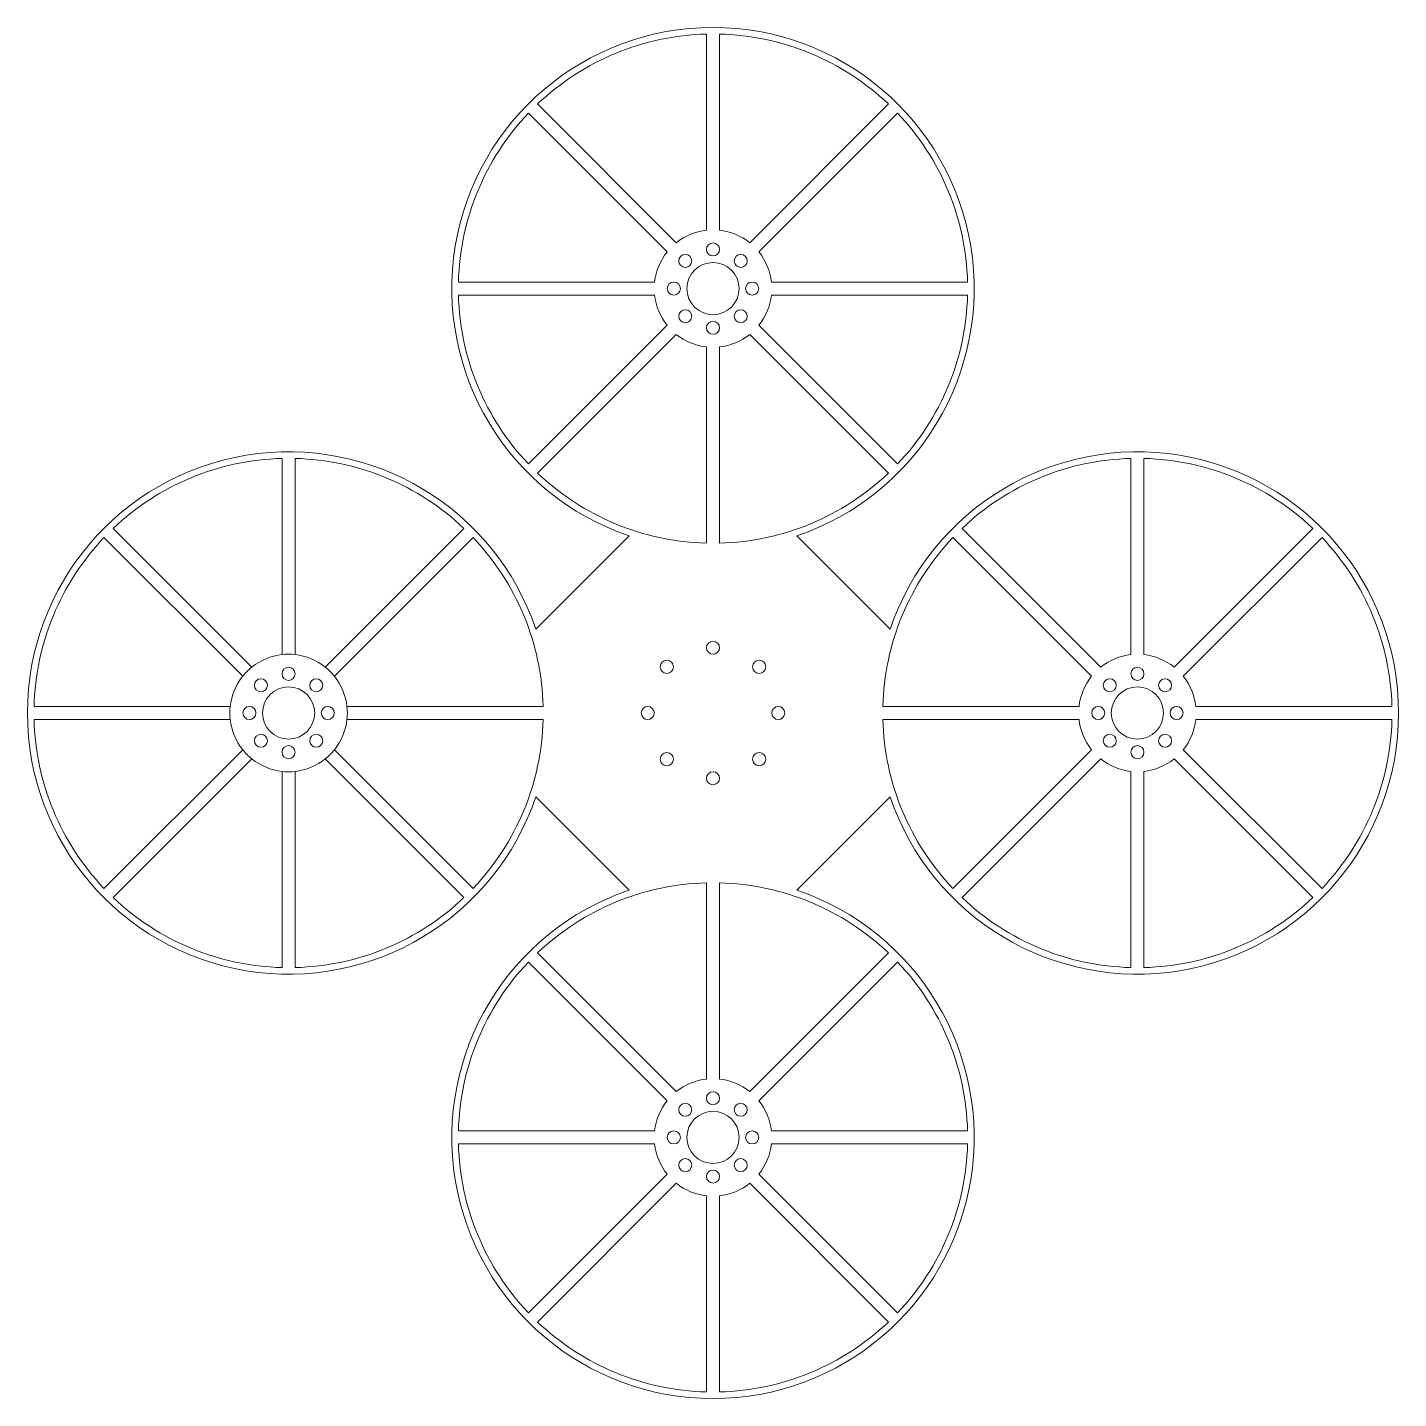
# Model space of a CAD drawing. Header units: millimetres. Extents: x -105 to 105, y -105 to 105.
import ezdxf

# ---------------------------------------------------------------- set-up
doc = ezdxf.new("R2010")
doc.units = ezdxf.units.MM
doc.layers.get('0').update_dxf_attribs({"lineweight": 0})

msp = doc.modelspace()

# ---------------------------------------------------------------- linework, layer by layer
for p, q in [((-1, 73.94), (-1, 103.99)), ((1, 73.94), (1, 103.99)), ((-5.62, 72.03), (-26.86, 93.28)), ((5.62, 72.03), (26.86, 93.28)), ((-7.03, 70.62), (-28.28, 91.86)), ((7.03, 70.62), (28.28, 91.86)), ((-38.99, 66), (-8.94, 66)), ((8.94, 66), (38.99, 66)), ((-38.99, 64), (-8.94, 64)), ((8.94, 64), (38.99, 64)), ((-7.03, 59.38), (-28.28, 38.14)), ((7.03, 59.38), (28.28, 38.14)), ((-5.62, 57.97), (-26.86, 36.72)), ((5.62, 57.97), (26.86, 36.72)), ((-1, 26.01), (-1, 56.06)), ((1, 26.01), (1, 56.06)), ((-66, 8.94), (-66, 38.99)), ((-64, 8.94), (-64, 38.99)), ((64, 8.94), (64, 38.99)), ((66, 8.94), (66, 38.99)), ((-70.62, 7.03), (-91.86, 28.28)), ((-59.38, 7.03), (-38.14, 28.28)), ((59.38, 7.03), (38.14, 28.28)), ((70.62, 7.03), (91.86, 28.28)), ((-72.03, 5.62), (-93.28, 26.86)), ((-57.97, 5.62), (-36.72, 26.86)), ((-27.12, 12.84), (-12.84, 27.12)), ((12.84, 27.12), (27.12, 12.84)), ((57.97, 5.62), (36.72, 26.86)), ((72.03, 5.62), (93.28, 26.86)), ((-103.99, 1), (-73.94, 1)), ((-56.06, 1), (-26.01, 1)), ((26.01, 1), (56.06, 1)), ((73.94, 1), (103.99, 1)), ((-103.99, -1), (-73.94, -1)), ((-56.06, -1), (-26.01, -1)), ((26.01, -1), (56.06, -1)), ((73.94, -1), (103.99, -1)), ((-72.03, -5.62), (-93.28, -26.86)), ((-57.97, -5.62), (-36.72, -26.86)), ((57.97, -5.62), (36.72, -26.86)), ((72.03, -5.62), (93.28, -26.86)), ((-70.62, -7.03), (-91.86, -28.28)), ((-59.38, -7.03), (-38.14, -28.28)), ((59.38, -7.03), (38.14, -28.28)), ((70.62, -7.03), (91.86, -28.28)), ((-66, -38.99), (-66, -8.94)), ((-64, -38.99), (-64, -8.94)), ((64, -38.99), (64, -8.94)), ((66, -38.99), (66, -8.94)), ((-12.84, -27.12), (-27.12, -12.84)), ((27.12, -12.84), (12.84, -27.12)), ((-1, -56.06), (-1, -26.01)), ((1, -56.06), (1, -26.01)), ((-5.62, -57.97), (-26.86, -36.72)), ((5.62, -57.97), (26.86, -36.72)), ((-7.03, -59.38), (-28.28, -38.14)), ((7.03, -59.38), (28.28, -38.14)), ((-38.99, -64), (-8.94, -64)), ((8.94, -64), (38.99, -64)), ((-38.99, -66), (-8.94, -66)), ((8.94, -66), (38.99, -66)), ((-7.03, -70.62), (-28.28, -91.86)), ((7.03, -70.62), (28.28, -91.86)), ((-5.62, -72.03), (-26.86, -93.28)), ((5.62, -72.03), (26.86, -93.28)), ((-1, -103.99), (-1, -73.94)), ((1, -103.99), (1, -73.94))]:
    msp.add_line(p, q)
for centre, radius in [((0, 71), 1), ((-4.24, 69.24), 1), ((4.24, 69.24), 1), ((0, 65), 4), ((-6, 65), 1), ((6, 65), 1), ((-4.24, 60.76), 1), ((4.24, 60.76), 1), ((0, 59), 1), ((0, 10), 1), ((-65, 6), 1), ((-7.07, 7.07), 1), ((7.07, 7.07), 1), ((65, 6), 1), ((-69.24, 4.24), 1), ((-60.76, 4.24), 1), ((60.76, 4.24), 1), ((69.24, 4.24), 1), ((-65, 0), 4), ((65, 0), 4), ((-71, 0), 1), ((-59, 0), 1), ((-10, 0), 1), ((10, 0), 1), ((59, 0), 1), ((71, 0), 1), ((-69.24, -4.24), 1), ((-60.76, -4.24), 1), ((60.76, -4.24), 1), ((69.24, -4.24), 1), ((-65, -6), 1), ((-7.07, -7.07), 1), ((7.07, -7.07), 1), ((65, -6), 1), ((0, -10), 1), ((0, -59), 1), ((-4.24, -60.76), 1), ((4.24, -60.76), 1), ((0, -65), 4), ((-6, -65), 1), ((6, -65), 1), ((-4.24, -69.24), 1), ((4.24, -69.24), 1), ((0, -71), 1)]:
    msp.add_circle(centre, radius)
for centre, radius, start, end in [((0, 65), 40, 288.717, 251.283), ((0, 65), 39, 91.4693, 133.5307), ((0, 65), 39, 46.4693, 88.5307), ((0, 65), 39, 136.4693, 178.5307), ((0, 65), 39, 1.4693, 43.5307), ((0, 65), 9, 96.3794, 128.6206), ((0, 65), 9, 51.3794, 83.6206), ((0, 65), 9, 141.3794, 173.6206), ((0, 65), 9, 6.3794, 38.6206), ((0, 65), 39, 181.4693, 223.5307), ((0, 65), 9, 186.3794, 218.6206), ((0, 65), 9, 321.3794, 353.6206), ((0, 65), 39, 316.4693, 358.5307), ((0, 65), 9, 231.3794, 263.6206), ((0, 65), 9, 276.3794, 308.6206), ((-65, 0), 40, 18.717, 341.283), ((65, 0), 40, 198.717, 161.283), ((-65, 0), 39, 91.4693, 133.5307), ((-65, 0), 39, 46.4693, 88.5307), ((65, 0), 39, 91.4693, 133.5307), ((65, 0), 39, 46.4693, 88.5307), ((0, 65), 39, 226.4693, 268.5307), ((0, 65), 39, 271.4693, 313.5307), ((-65, 0), 39, 136.4693, 178.5307), ((-65, 0), 39, 1.4693, 43.5307), ((65, 0), 39, 136.4693, 178.5307), ((65, 0), 39, 1.4693, 43.5307), ((-65, 0), 9, 96.3794, 128.6206), ((-65, 0), 9, 83.6206, 96.3794), ((-65, 0), 9, 51.3794, 83.6206), ((65, 0), 9, 96.3794, 128.6206), ((65, 0), 9, 51.3794, 83.6206), ((-65, 0), 9, 128.6206, 141.3794), ((-65, 0), 9, 38.6206, 51.3794), ((-65, 0), 9, 141.3794, 173.6206), ((-65, 0), 9, 6.3794, 38.6206), ((65, 0), 9, 141.3794, 173.6206), ((65, 0), 9, 6.3794, 38.6206), ((-65, 0), 9, 173.6206, 186.3794), ((-65, 0), 9, 353.6206, 6.3794), ((-65, 0), 39, 181.4693, 223.5307), ((-65, 0), 9, 186.3794, 218.6206), ((-65, 0), 9, 321.3794, 353.6206), ((-65, 0), 39, 316.4693, 358.5307), ((65, 0), 39, 181.4693, 223.5307), ((65, 0), 9, 186.3794, 218.6206), ((65, 0), 9, 321.3794, 353.6206), ((65, 0), 39, 316.4693, 358.5307), ((-65, 0), 9, 218.6206, 231.3794), ((-65, 0), 9, 308.6206, 321.3794), ((-65, 0), 9, 231.3794, 263.6206), ((-65, 0), 9, 276.3794, 308.6206), ((65, 0), 9, 231.3794, 263.6206), ((65, 0), 9, 276.3794, 308.6206), ((-65, 0), 9, 263.6206, 276.3794), ((0, -65), 40, 108.717, 71.283), ((0, -65), 39, 91.4693, 133.5307), ((0, -65), 39, 46.4693, 88.5307), ((-65, 0), 39, 226.4693, 268.5307), ((-65, 0), 39, 271.4693, 313.5307), ((65, 0), 39, 226.4693, 268.5307), ((65, 0), 39, 271.4693, 313.5307), ((0, -65), 39, 136.4693, 178.5307), ((0, -65), 39, 1.4693, 43.5307), ((0, -65), 9, 96.3794, 128.6206), ((0, -65), 9, 51.3794, 83.6206), ((0, -65), 9, 141.3794, 173.6206), ((0, -65), 9, 6.3794, 38.6206), ((0, -65), 39, 181.4693, 223.5307), ((0, -65), 9, 186.3794, 218.6206), ((0, -65), 9, 321.3794, 353.6206), ((0, -65), 39, 316.4693, 358.5307), ((0, -65), 9, 231.3794, 263.6206), ((0, -65), 9, 276.3794, 308.6206), ((0, -65), 39, 226.4693, 268.5307), ((0, -65), 39, 271.4693, 313.5307)]:
    msp.add_arc(centre, radius, start, end)

doc.saveas('drawing.dxf')
